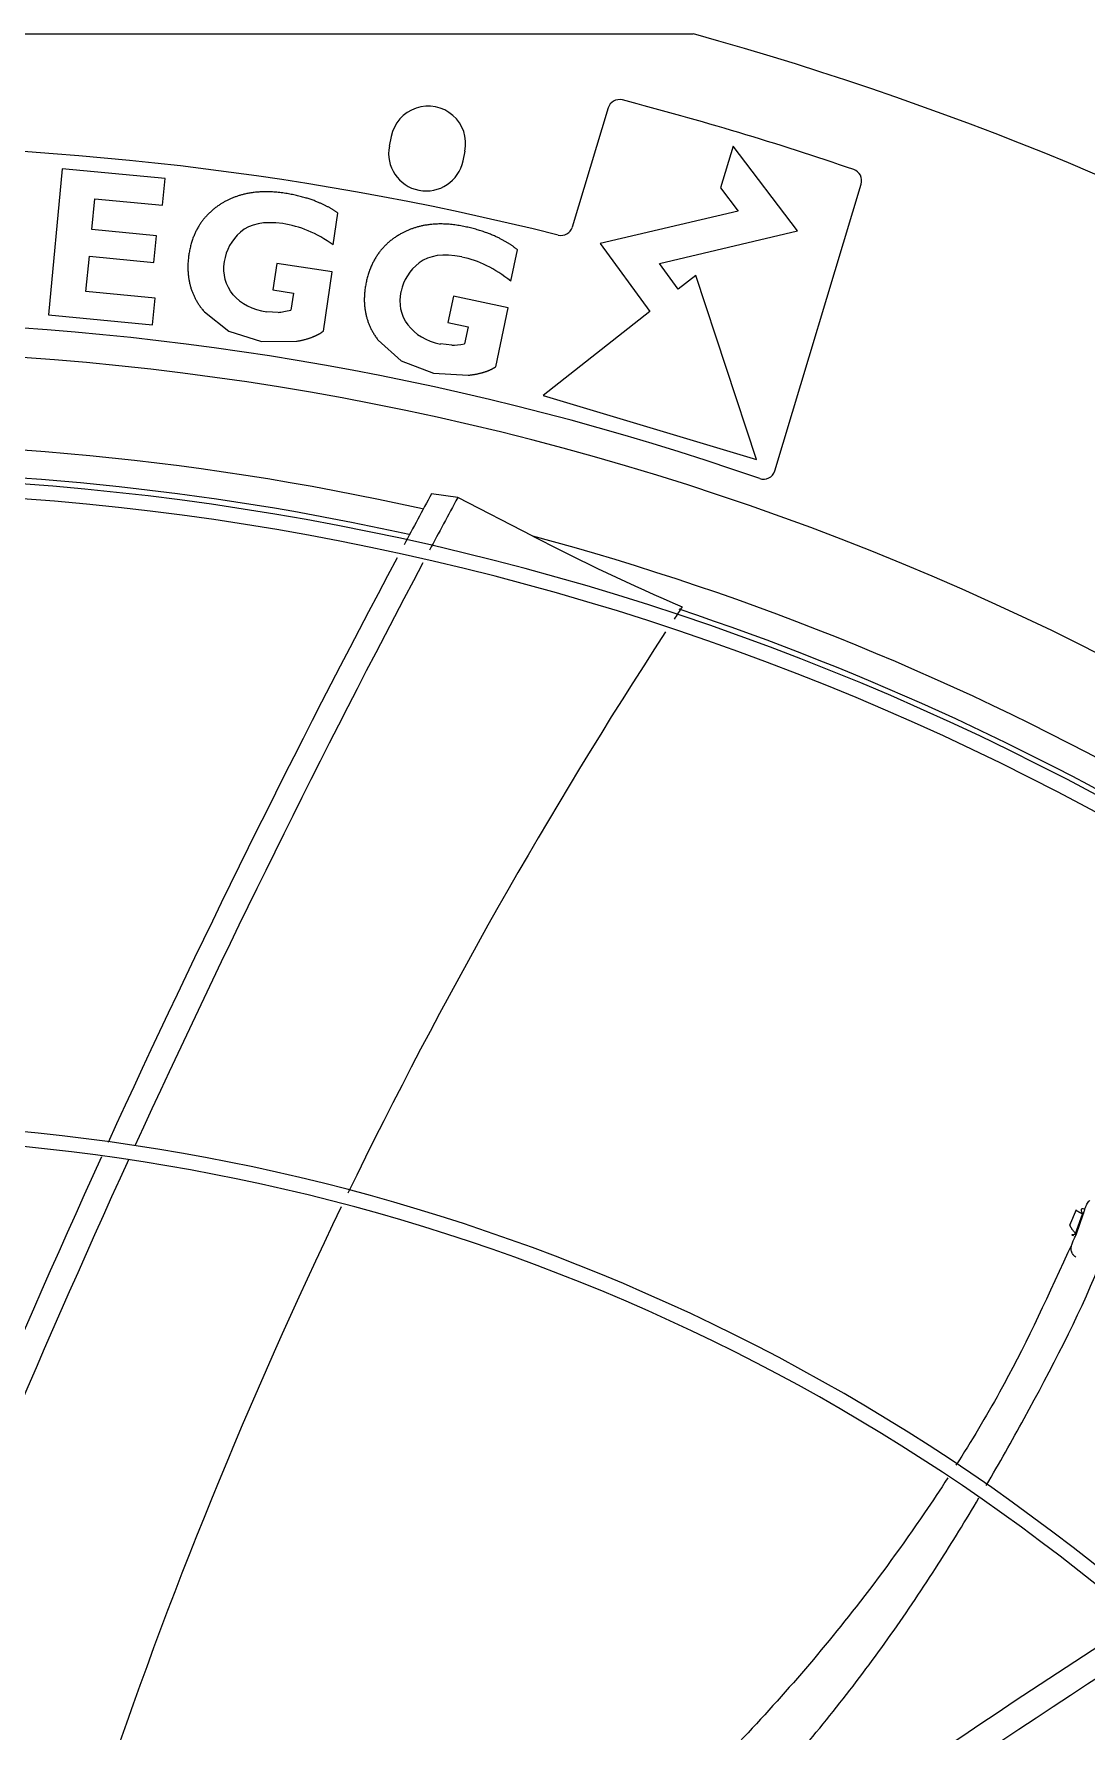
# Model space of a CAD drawing. Header units: millimetres. Extents: x 113490 to 142599, y -20467 to 115.
# Drawn here: x 134904.1 to 135083.3, y -11117.7 to -10828.5 of the extents above; entities that cross this region are included whole.
import ezdxf

# ---------------------------------------------------------------- set-up
doc = ezdxf.new("R2010")
doc.units = ezdxf.units.MM
doc.layers.add('DV3_0', color=7, linetype='Continuous')

msp = doc.modelspace()

# ---------------------------------------------------------------- linework, layer by layer
at = {"layer": 'DV3_0', "color": 7, "linetype": 'Continuous', "lineweight": 15}
for p, q in [((134722.06, -10828.49), (135016.41, -10828.49)), ((135001.91, -10841.1), (134995.8, -10861.39)), ((134964.96, -10845.94), (134964.63, -10847.61)), ((134977.19, -10850.1), (134977.52, -10848.44)), ((135023.18, -10847.62), (135021.04, -10854.72)), ((135034.16, -10862.06), (135023.18, -10847.62)), ((134908.93, -10851.46), (134906.55, -10876.35)), ((134926.43, -10853.13), (134908.93, -10851.46)), ((134925.99, -10857.69), (134926.43, -10853.13)), ((135021.04, -10854.72), (135024.06, -10858.68)), ((135030.29, -10902.95), (135045, -10854.07)), ((134913.96, -10861.83), (134914.46, -10856.59)), ((134914.46, -10856.59), (134925.99, -10857.69)), ((134955.08, -10864.43), (134955.88, -10859.03)), ((135024.06, -10858.68), (135000.56, -10864.22)), ((134924.97, -10862.88), (134913.96, -10861.83)), ((134924.54, -10867.42), (134924.97, -10862.88)), ((135000.56, -10864.22), (135009.03, -10875.77)), ((135010.63, -10867.6), (135034.16, -10862.06)), ((134912.95, -10872.37), (134913.53, -10866.37)), ((134913.53, -10866.37), (134924.54, -10867.42)), ((134985.34, -10870.63), (134986.48, -10865.29)), ((134945.45, -10867.59), (134944.77, -10872.12)), ((134954.9, -10869), (134945.45, -10867.59)), ((134953.39, -10879.12), (134954.9, -10869)), ((135013.84, -10871.98), (135010.63, -10867.6)), ((135016.82, -10869.63), (135013.84, -10871.98)), ((135027.17, -10901.03), (135016.82, -10869.63)), ((134924.75, -10873.5), (134912.95, -10872.37)), ((134944.77, -10872.12), (134948.3, -10872.64)), ((134948.3, -10872.64), (134947.86, -10875.54)), ((134924.31, -10878.04), (134924.75, -10873.5)), ((134933.12, -10875.84), (134937.27, -10879.11)), ((134945.69, -10875.93), (134943.75, -10875.84)), ((134975.54, -10873.19), (134974.59, -10877.67)), ((134984.89, -10875.18), (134975.54, -10873.19)), ((134982.76, -10885.19), (134984.89, -10875.18)), ((135009.03, -10875.77), (134990.85, -10890.1)), ((134906.55, -10876.35), (134924.31, -10878.04)), ((134974.59, -10877.67), (134978.07, -10878.42)), ((134978.07, -10878.42), (134977.46, -10881.29)), ((134937.27, -10879.11), (134942.85, -10880.89)), ((134942.85, -10880.89), (134948.81, -10880.85)), ((134962.72, -10880.67), (134966.66, -10884.2)), ((134975.27, -10881.54), (134973.33, -10881.32)), ((134966.66, -10884.2), (134972.13, -10886.32)), ((134972.13, -10886.32), (134978.08, -10886.64)), ((134990.85, -10890.1), (135027.17, -10901.03)), ((134976.28, -10907.5), (134971.82, -10906.84)), ((134989.08, -10914.06), (134976.28, -10907.5)), ((135081.61, -11028.85), (135080.51, -11031.51)), ((135081.66, -11032.97), (135082.84, -11029.65)), ((135082.84, -11029.65), (135082.72, -11029.59)), ((135080.89, -11034.75), (135080.21, -11036.14))]:
    msp.add_line(p, q, dxfattribs=at)
at = {"layer": 'DV3_0', "color": 7, "linetype": 'Continuous', "lineweight": 20}
msp.add_line((135081.53, -11032.91), (135082.72, -11029.59), dxfattribs=at)
at = {"layer": 'DV3_0', "color": 7, "linetype": 'Continuous', "lineweight": 15}
for centre, radius, start, end in [((134869.24, -11359.99), 551.5, 15.4775, 74.5225), ((134971.24, -10847.19), 6.4, 348.75, 168.75), ((135003.82, -10841.68), 2, 75.4439, 163.25), ((134869.24, -11359.99), 537.5, 71.0561, 75.4439), ((134869.24, -11359.99), 512.5, 75.9794, 107.1378), ((134970.91, -10848.85), 6.4, 168.75, 348.75), ((135043.08, -10853.49), 2, 343.25, 71.0561), ((134993.89, -10860.82), 2, 255.9794, 343.25), ((134869.24, -11359.99), 482.5, 70.825, 107.1317), ((134869.24, -11359.99), 477.5, 46.9802, 133.0198), ((134869.24, -11359.99), 456, 45.9967, 135.345), ((134869.24, -11359.99), 457, 77.5175, 104.2543), ((135028.37, -10902.37), 2, 250.825, 343.25), ((134869.24, -11359.99), 453.5, 45.9921, 90), ((136590.83, -11783.04), 1840.9, 151.57802, 151.88534), ((136668.01, -11818.41), 1921.39, 151.69991, 152.00241), ((135176.03, -10552.05), 407.44, 242.6881, 246.6449), ((136590.83, -11783.04), 1840.9, 151.96336, 155.42218), ((136668.01, -11818.41), 1921.39, 152.07515, 155.37903), ((135742.24, -11406.96), 872.25, 146.54442, 146.70969), ((134869.24, -11359.99), 457, 46.1533, 71.5308), ((135742.24, -11406.96), 872.25, 146.8819, 154.10499), ((134869.24, -11359.99), 346, 46.4603, 135.3186), ((134869.24, -11359.99), 343.5, 46.1768, 90), ((136590.83, -11783.04), 1840.9, 155.5057, 159.04474), ((136668.01, -11818.41), 1921.39, 155.45411, 158.83061), ((135742.24, -11406.96), 872.25, 154.27465, 161.43083), ((135085.69, -11023.24), 10.53, 246.7388, 247.5077), ((136088.82, -12646.64), 1840.9, 122.79433, 126.30553), ((136134.63, -12718.12), 1921.39, 122.74609, 126.08801)]:
    msp.add_arc(centre, radius, start, end, dxfattribs=at)
at = {"layer": 'DV3_0', "color": 7, "linetype": 'Continuous', "lineweight": 20}
for start, end in [(77.3584, 107.6844), (46.1456, 74.9574)]:
    msp.add_arc((134869.24, -11359.99), 461.75, start, end, dxfattribs=at)
at = {"layer": 'DV3_0', "color": 7, "linetype": 'Continuous', "lineweight": 15}
for centre, major_axis, ratio, start_param, end_param in [((135165.25, -11123.27), (225.91, -261.05), 0.127024, 2.997196, 3.143033), ((134929.65, -11333.15), (15.09, 472.48), 0.183952, 6.16269, 6.26334), ((135209.1, -10979.28), (272.04, -113.98), 0.160656, 3.064277, 3.184555), ((135179.03, -11141.64), (209.27, -274.17), 0.127082, 2.997129, 3.143033), ((134931.19, -11336.91), (44.07, 470.66), 0.183952, 6.16269, 6.26334), ((135231.59, -11000.74), (264.29, -130.34), 0.160729, 3.064235, 3.184569), ((135076.57, -10735.56), (138.09, 137.84), 0.194961, 3.124381, 3.285213), ((134960.62, -10865.12), (-16.61, -10.3), 0.198416, 0.346171, 0.581461), ((135114.52, -10749.46), (146.3, 129.11), 0.194957, 3.124381, 3.285209), ((134990.73, -10871.74), (-17.11, -9.2), 0.198856, 0.347295, 0.583383)]:
    msp.add_ellipse(centre, major_axis=major_axis, ratio=ratio, start_param=start_param, end_param=end_param, dxfattribs=at)
for points, degree, knots in [([(134946.74, -10855.63), (134943.31, -10855.11), (134940.44, -10855.68), (134937.91, -10856.19), (134935.83, -10857.53)], 2, [0, 0, 0, 0.5, 0.5, 1, 1, 1]), ([(134955.88, -10859.03), (134954.27, -10857.86), (134952.21, -10857.05), (134949.78, -10856.09), (134946.74, -10855.63)], 2, [0, 0, 0, 0.5, 0.5, 1, 1, 1]), ([(134935.83, -10857.53), (134933.62, -10858.96), (134932.29, -10861.05), (134930.9, -10863.24), (134930.47, -10866.17)], 2, [0, 0, 0, 0.5, 0.5, 1, 1, 1]), ([(134977.56, -10861.34), (134974.17, -10860.61), (134971.27, -10861.01), (134968.72, -10861.35), (134966.56, -10862.57)], 2, [0, 0, 0, 0.5, 0.5, 1, 1, 1]), ([(134986.48, -10865.29), (134984.94, -10864.03), (134982.93, -10863.09), (134980.56, -10861.98), (134977.56, -10861.34)], 2, [0, 0, 0, 0.5, 0.5, 1, 1, 1]), ([(134966.56, -10862.57), (134964.26, -10863.85), (134962.81, -10865.86), (134961.28, -10867.96), (134960.68, -10870.86)], 2, [0, 0, 0, 0.5, 0.5, 1, 1, 1]), ([(134930.47, -10866.17), (134930.05, -10869.05), (134930.75, -10871.51), (134931.42, -10873.87), (134933.12, -10875.84)], 2, [0, 0, 0, 0.5, 0.5, 1, 1, 1]), ([(134960.68, -10870.86), (134960.08, -10873.71), (134960.63, -10876.21), (134961.15, -10878.61), (134962.72, -10880.67)], 2, [0, 0, 0, 0.5, 0.5, 1, 1, 1]), ([(134948.81, -10880.85), (134950.43, -10880.58), (134951.66, -10880.09), (134952.67, -10879.68), (134953.39, -10879.12)], 2, [0, 0, 0, 0.5, 0.5, 1, 1, 1]), ([(134978.08, -10886.64), (134979.71, -10886.47), (134980.97, -10886.05), (134982, -10885.71), (134982.76, -10885.19)], 2, [0, 0, 0, 0.5, 0.5, 1, 1, 1]), ([(135066.32, -11075.81), (135068.52, -11072.04), (135070.66, -11068.24), (135077.4, -11055.96), (135081.86, -11047.36), (135089.11, -11029.8), (135091.9, -11020.83), (135094.64, -11002.5), (135094.62, -10993.13), (135092.71, -10983.5)], 3, [0.5681808, 0.5681808, 0.5681808, 0.5681808, 0.625, 0.625, 0.75, 0.75, 0.875, 0.875, 1, 1, 1, 1]), ([(135082.72, -11029.59), (135082.67, -11029.56), (135082.57, -11029.5), (135082.44, -11029.43), (135082.31, -11029.35), (135082.2, -11029.29), (135082.09, -11029.23), (135081.99, -11029.18), (135081.91, -11029.13), (135081.83, -11029.09), (135081.76, -11029.06), (135081.7, -11029.04), (135081.65, -11029.02), (135081.62, -11029), (135081.59, -11028.99), (135081.57, -11028.99), (135081.56, -11029), (135081.56, -11029), (135081.56, -11029)], 3, [0, 0, 0, 0, 0.0311137, 0.0619047, 0.0923728, 0.1225191, 0.1523454, 0.1818546, 0.2110506, 0.2399387, 0.268525, 0.2968177, 0.3248276, 0.3525658, 0.3800436, 0.4072714, 0.4342595, 0.4395457, 0.4395457, 0.4395457, 0.4395457]), ([(135082.72, -11029.59), (135082.72, -11029.57), (135082.72, -11029.53), (135082.7, -11029.48), (135082.68, -11029.41), (135082.65, -11029.33), (135082.6, -11029.23), (135082.54, -11029.07), (135082.5, -11028.91), (135082.51, -11028.72), (135082.63, -11028.58), (135082.82, -11028.66), (135082.91, -11028.7)], 3, [0, 0, 0, 0, 0.012084, 0.035764, 0.071851, 0.12021, 0.179925, 0.272988, 0.439319, 0.559714, 0.789237, 1, 1, 1, 1]), ([(135082.84, -11029.65), (135082.86, -11029.58), (135082.92, -11029.41), (135083.02, -11029.04), (135083.15, -11028.58), (135083.39, -11027.97), (135083.65, -11027.53), (135083.89, -11027.32), (135083.94, -11027.28)], 3, [0, 0, 0, 0, 0.0429002, 0.1091943, 0.2347989, 0.3498566, 0.5249439, 0.5623532, 0.5623532, 0.5623532, 0.5623532]), ([(135081.53, -11032.91), (135081.49, -11032.86), (135081.4, -11032.76), (135081.28, -11032.61), (135081.16, -11032.47), (135081.05, -11032.33), (135080.95, -11032.19), (135080.86, -11032.06), (135080.78, -11031.94), (135080.71, -11031.82), (135080.66, -11031.71), (135080.62, -11031.6), (135080.59, -11031.51), (135080.58, -11031.42), (135080.58, -11031.34), (135080.61, -11031.27), (135080.63, -11031.23), (135080.65, -11031.22)], 3, [0, 0, 0, 0, 0.0311661, 0.0627807, 0.0948218, 0.1272711, 0.1601151, 0.1933452, 0.2269583, 0.2609572, 0.2953511, 0.3301562, 0.3653956, 0.4011001, 0.4373078, 0.4740646, 0.5114239, 0.5114239, 0.5114239, 0.5114239]), ([(135081.56, -11036.92), (135081.51, -11036.89), (135081.43, -11036.83), (135081.32, -11036.73), (135081.23, -11036.64), (135081.14, -11036.55), (135081.07, -11036.45), (135080.96, -11036.3), (135080.85, -11036.07), (135080.77, -11035.72), (135080.78, -11035.29), (135080.88, -11034.75), (135081.05, -11034.28), (135081.22, -11033.91), (135081.35, -11033.65), (135081.46, -11033.44), (135081.53, -11033.28), (135081.57, -11033.2), (135081.6, -11033.12), (135081.64, -11033.04), (135081.66, -11032.99), (135081.66, -11032.97)], 3, [0, 0, 0, 0, 0.034241, 0.066465, 0.096696, 0.125001, 0.151472, 0.176226, 0.25207, 0.325623, 0.425466, 0.55097, 0.706068, 0.768852, 0.834053, 0.905379, 0.925458, 0.944909, 0.964128, 0.982722, 1, 1, 1, 1]), ([(135081.19, -11033.27), (135081.13, -11033.26), (135081.02, -11033.23), (135080.89, -11033.15), (135080.88, -11033.08), (135080.99, -11033.04), (135081.14, -11033.03), (135081.31, -11033.03), (135081.43, -11033.02), (135081.51, -11032.98), (135081.53, -11032.93), (135081.53, -11032.91)], 3, [0, 0, 0, 0, 0.128959, 0.223426, 0.47224, 0.607766, 0.749503, 0.893225, 0.958473, 0.988067, 1, 1, 1, 1]), ([(135080.21, -11036.14), (135076.18, -11044.97), (135070.85, -11056.5), (135063.78, -11068.25), (135061.15, -11072.38)], 3, [0, 0, 0, 0, 0.1495548, 0.2319685, 0.2319685, 0.2319685, 0.2319685]), ([(135059.76, -11074.53), (135058.46, -11076.53), (135053.43, -11084.07), (135044.92, -11095.81), (135033.56, -11109.52), (135021.77, -11122.31), (135009.13, -11135.2), (134997.64, -11146.73), (134990.42, -11154.1), (134987.7, -11156.94)], 3, [0.2462901, 0.2462901, 0.2462901, 0.2462901, 0.286371, 0.3982657, 0.4930433, 0.5876827, 0.6932241, 0.798583, 0.8652718, 0.8652718, 0.8652718, 0.8652718]), ([(134996.82, -11162.1), (134998.38, -11160.46), (134999.94, -11158.82), (135008.48, -11149.86), (135015.42, -11142.62), (135028.86, -11127.94), (135035.35, -11120.53), (135047.41, -11105.22), (135052.95, -11097.32), (135060.51, -11085.5), (135062.82, -11081.73), (135065.07, -11077.93)], 3, [0.0971663, 0.0971663, 0.0971663, 0.0971663, 0.125, 0.125, 0.25, 0.25, 0.375, 0.375, 0.5, 0.5, 0.557529, 0.557529, 0.557529, 0.557529])]:
    msp.add_open_spline(points, degree=degree, knots=knots, dxfattribs=at)
for points in [[(134938.04, -10872.92), (134936.73, -10871.35), (134936.23, -10869.48), (134936.53, -10867.29)], [(134967.81, -10878.06), (134966.6, -10876.42), (134966.22, -10874.52), (134966.65, -10872.35)]]:
    msp.add_open_spline(points, degree=3, dxfattribs=at)

doc.saveas('drawing.dxf')
